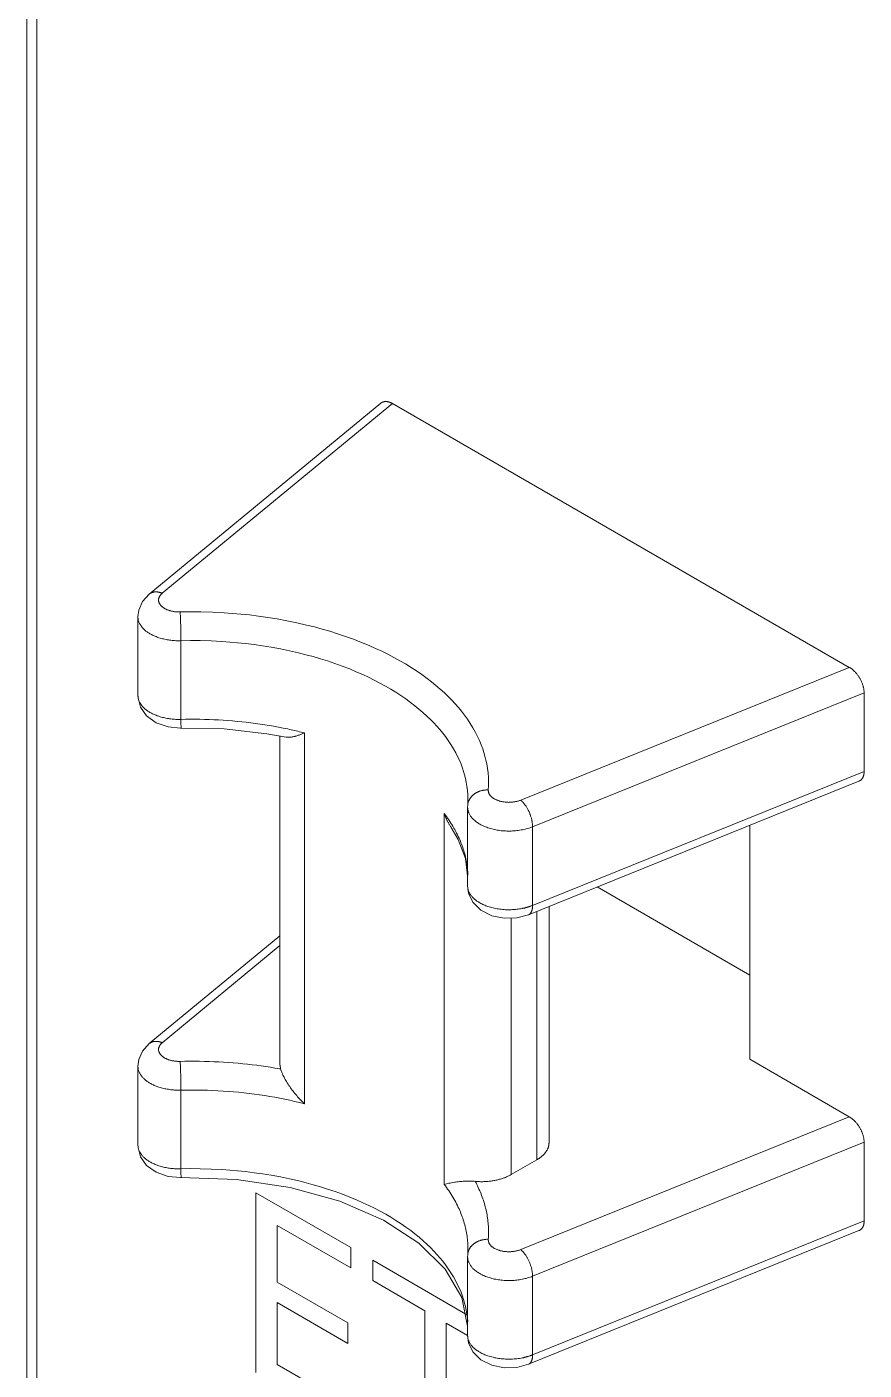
# Model space of a CAD drawing. Header units: inches. Extents: x 67578 to 72421, y -34894 to -31675.
# Drawn here: x 69137.01 to 69156.37, y -33300.11 to -33269.05 of the extents above; entities that cross this region are included whole.
import ezdxf

# ---------------------------------------------------------------- set-up
doc = ezdxf.new("R2010")
doc.units = ezdxf.units.IN
doc.header["$MEASUREMENT"] = 0

# ---------------------------------------------------------------- blocks, each defined once
blk = doc.blocks.new('ET200S')
at = {"lineweight": 0}
for p, q in [((-0.12, 0.188), (-0.12, 76.335)), ((0.026, -0.016), (0.026, 76.193)), ((5.024, 43.915), (1.657, 41.14)), ((5.191, 43.91), (1.848, 41.153)), ((5.191, 43.91), (11.832, 40.076)), ((1.561, 41.032), (1.507, 40.909)), ((1.657, 41.14), (1.561, 41.032)), ((1.507, 40.909), (1.494, 40.809)), ((1.494, 39.666), (1.494, 40.809)), ((2.119, 39.32), (2.119, 40.463)), ((7.057, 38.146), (11.832, 40.076)), ((1.494, 39.666), (1.495, 39.632)), ((1.495, 39.632), (1.531, 39.496)), ((7.229, 37.759), (12.047, 39.707)), ((12.047, 39.707), (12.047, 38.564)), ((1.531, 39.496), (1.619, 39.37)), ((1.619, 39.37), (1.759, 39.269)), ((1.759, 39.269), (1.933, 39.209)), ((2.118, 39.292), (2.117, 39.288)), ((2.119, 39.302), (2.118, 39.298)), ((2.118, 39.298), (2.118, 39.292)), ((1.933, 39.209), (2.114, 39.193)), ((2.114, 39.193), (2.747, 39.18)), ((2.747, 39.18), (3.369, 39.112)), ((3.369, 39.112), (3.647, 39.062)), ((3.558, 34.295), (3.558, 39.078)), ((3.915, 33.733), (3.915, 39.122)), ((7.229, 36.616), (12.047, 38.564)), ((7.169, 36.48), (11.972, 38.421)), ((6.286, 38.072), (6.285, 38.044)), ((6.288, 38.1), (6.286, 38.072)), ((6.289, 38.128), (6.288, 38.1)), ((6.289, 38.155), (6.289, 38.128)), ((5.944, 37.951), (5.944, 32.562)), ((6.285, 36.9), (6.285, 38.043)), ((6.045, 37.748), (6.147, 37.576)), ((10.385, 37.78), (10.385, 34.379)), ((6.147, 37.576), (6.252, 37.3)), ((6.252, 37.3), (6.285, 37.045)), ((6.285, 36.9), (6.299, 36.793)), ((6.299, 36.793), (6.362, 36.661)), ((8.169, 36.884), (10.385, 35.604)), ((6.362, 36.661), (6.478, 36.546)), ((6.478, 36.546), (6.639, 36.465)), ((7.292, 36.529), (7.292, 32.92)), ((7.468, 36.6), (7.468, 33.165)), ((6.639, 36.465), (6.818, 36.429)), ((6.818, 36.429), (6.998, 36.434)), ((6.916, 36.432), (6.916, 32.703)), ((6.998, 36.434), (7.169, 36.48)), ((1.657, 34.608), (3.558, 36.175)), ((1.848, 34.621), (3.558, 36.031)), ((1.657, 34.608), (1.561, 34.5)), ((1.507, 34.377), (1.494, 34.277)), ((1.561, 34.5), (1.507, 34.377)), ((10.385, 34.379), (11.832, 33.544)), ((1.494, 33.134), (1.494, 34.277)), ((3.566, 34.239), (3.551, 34.242)), ((3.566, 34.239), (3.559, 34.296)), ((2.119, 32.788), (2.119, 33.931)), ((11.832, 33.544), (7.057, 31.614)), ((1.494, 33.134), (1.495, 33.1)), ((1.495, 33.1), (1.531, 32.964)), ((12.047, 33.175), (7.229, 31.227)), ((12.047, 33.175), (12.047, 32.032)), ((1.531, 32.964), (1.619, 32.838)), ((1.619, 32.838), (1.759, 32.737)), ((6.916, 32.703), (7.292, 32.92)), ((1.759, 32.737), (1.933, 32.677)), ((1.933, 32.677), (2.114, 32.661)), ((2.114, 32.661), (2.924, 32.634)), ((2.117, 32.756), (2.118, 32.76)), ((2.118, 32.766), (2.119, 32.77)), ((2.118, 32.76), (2.118, 32.766)), ((2.924, 32.634), (3.708, 32.517)), ((3.208, 29.827), (3.208, 32.44)), ((3.208, 32.44), (4.587, 31.643)), ((3.708, 32.517), (4.43, 32.316)), ((4.43, 32.316), (5.061, 32.041)), ((5.061, 32.041), (5.577, 31.708)), ((12.047, 32.032), (7.229, 30.084)), ((3.518, 31.965), (3.518, 31.141)), ((4.587, 31.347), (3.518, 31.965)), ((11.972, 31.889), (7.169, 29.948)), ((4.587, 31.643), (4.587, 31.347)), ((5.577, 31.708), (5.96, 31.331)), ((4.906, 31.163), (4.906, 31.459)), ((4.906, 31.459), (6.285, 30.663)), ((6.286, 31.54), (6.285, 31.511)), ((6.285, 30.368), (6.285, 31.511)), ((6.288, 31.568), (6.286, 31.54)), ((6.289, 31.596), (6.288, 31.568)), ((6.289, 31.623), (6.289, 31.596)), ((5.96, 31.331), (6.203, 30.92)), ((3.518, 31.141), (4.546, 30.547)), ((5.665, 30.725), (4.906, 31.163)), ((6.203, 30.92), (6.285, 30.501)), ((3.518, 30.844), (3.518, 29.945)), ((4.546, 30.251), (3.518, 30.844)), ((5.665, 28.409), (5.665, 30.725)), ((4.546, 30.547), (4.546, 30.251)), ((5.974, 30.546), (5.974, 28.23)), ((6.285, 30.367), (5.974, 30.546)), ((6.285, 30.368), (6.299, 30.261)), ((6.299, 30.261), (6.362, 30.129)), ((6.362, 30.129), (6.478, 30.014)), ((3.518, 29.945), (4.616, 29.31)), ((6.478, 30.014), (6.639, 29.933)), ((6.639, 29.933), (6.818, 29.897)), ((6.818, 29.897), (6.998, 29.902)), ((6.998, 29.902), (7.169, 29.948))]:
    blk.add_line(p, q, dxfattribs=at)
for points in [[(5.024, 43.916), (5.026, 43.917), (5.029, 43.919), (5.031, 43.921), (5.033, 43.923), (5.036, 43.924), (5.038, 43.926), (5.041, 43.927), (5.043, 43.928), (5.046, 43.929), (5.048, 43.93), (5.051, 43.931), (5.053, 43.932), (5.056, 43.933), (5.059, 43.934), (5.061, 43.935), (5.064, 43.936), (5.067, 43.936), (5.069, 43.937), (5.072, 43.937), (5.075, 43.938), (5.078, 43.938), (5.08, 43.939), (5.083, 43.939), (5.086, 43.939), (5.089, 43.939), (5.092, 43.939), (5.094, 43.939), (5.097, 43.939), (5.1, 43.939), (5.103, 43.939), (5.106, 43.939), (5.108, 43.939), (5.112, 43.938), (5.116, 43.938), (5.12, 43.937), (5.124, 43.937), (5.127, 43.936), (5.131, 43.935), (5.135, 43.934), (5.139, 43.933), (5.142, 43.932), (5.146, 43.931), (5.15, 43.929), (5.153, 43.928), (5.157, 43.927), (5.16, 43.925), (5.164, 43.924), (5.167, 43.922), (5.171, 43.92), (5.174, 43.919), (5.178, 43.917), (5.181, 43.915), (5.185, 43.913), (5.188, 43.912), (5.191, 43.91)], [(1.848, 41.153), (1.844, 41.155), (1.84, 41.156), (1.836, 41.158), (1.832, 41.159), (1.827, 41.161), (1.823, 41.162), (1.819, 41.163), (1.815, 41.164), (1.811, 41.165), (1.806, 41.166), (1.802, 41.167), (1.798, 41.168), (1.793, 41.169), (1.789, 41.17), (1.785, 41.17), (1.78, 41.171), (1.776, 41.171), (1.772, 41.172), (1.767, 41.172), (1.763, 41.172), (1.758, 41.172), (1.754, 41.172), (1.751, 41.172), (1.747, 41.172), (1.744, 41.172), (1.74, 41.172), (1.737, 41.171), (1.733, 41.171), (1.73, 41.171), (1.726, 41.17), (1.723, 41.169), (1.719, 41.169), (1.716, 41.168), (1.713, 41.167), (1.709, 41.166), (1.706, 41.165), (1.703, 41.164), (1.699, 41.163), (1.696, 41.162), (1.693, 41.161), (1.69, 41.159), (1.686, 41.158), (1.683, 41.157), (1.68, 41.155), (1.677, 41.153), (1.674, 41.152), (1.671, 41.15), (1.668, 41.148), (1.666, 41.146), (1.663, 41.144), (1.66, 41.142), (1.657, 41.139)], [(1.848, 41.153), (1.844, 41.15), (1.84, 41.146), (1.836, 41.143), (1.833, 41.139), (1.829, 41.135), (1.826, 41.131), (1.822, 41.127), (1.819, 41.123), (1.816, 41.119), (1.813, 41.115), (1.81, 41.11), (1.808, 41.106), (1.806, 41.102), (1.804, 41.098), (1.802, 41.094), (1.8, 41.09), (1.799, 41.085), (1.798, 41.081), (1.796, 41.077), (1.795, 41.072), (1.795, 41.068), (1.794, 41.063), (1.794, 41.059), (1.794, 41.054), (1.794, 41.05), (1.794, 41.045), (1.795, 41.041), (1.795, 41.037), (1.796, 41.032), (1.797, 41.028), (1.798, 41.024), (1.8, 41.02), (1.801, 41.015), (1.803, 41.011), (1.805, 41.006), (1.807, 41.002), (1.81, 40.998), (1.812, 40.994), (1.815, 40.99), (1.818, 40.986), (1.821, 40.982), (1.824, 40.978), (1.827, 40.974), (1.831, 40.971), (1.835, 40.966), (1.84, 40.962), (1.844, 40.957), (1.849, 40.953), (1.854, 40.95), (1.859, 40.946), (1.864, 40.942), (1.87, 40.939), (1.875, 40.935), (1.88, 40.932), (1.887, 40.928), (1.894, 40.924), (1.902, 40.921), (1.909, 40.917), (1.916, 40.914), (1.924, 40.911), (1.931, 40.908), (1.939, 40.905), (1.946, 40.903), (1.955, 40.9), (1.963, 40.898), (1.972, 40.895), (1.98, 40.893), (1.989, 40.891), (1.998, 40.89), (2.006, 40.888), (2.015, 40.887), (2.024, 40.885), (2.033, 40.884), (2.042, 40.883), (2.051, 40.882), (2.061, 40.882), (2.07, 40.881), (2.079, 40.881), (2.088, 40.881), (2.097, 40.881)], [(1.494, 40.809), (1.494, 40.801), (1.495, 40.793), (1.495, 40.785), (1.496, 40.777), (1.498, 40.77), (1.499, 40.762), (1.501, 40.754), (1.504, 40.747), (1.506, 40.739), (1.509, 40.732), (1.512, 40.724), (1.516, 40.715), (1.52, 40.707), (1.524, 40.7), (1.529, 40.692), (1.534, 40.684), (1.539, 40.677), (1.544, 40.67), (1.55, 40.663), (1.556, 40.656), (1.562, 40.649), (1.568, 40.642), (1.576, 40.634), (1.584, 40.626), (1.592, 40.618), (1.601, 40.611), (1.61, 40.604), (1.619, 40.597), (1.628, 40.59), (1.638, 40.584), (1.647, 40.577), (1.657, 40.571), (1.667, 40.565), (1.68, 40.558), (1.692, 40.551), (1.705, 40.545), (1.718, 40.539), (1.731, 40.533), (1.745, 40.527), (1.758, 40.522), (1.772, 40.516), (1.785, 40.512), (1.799, 40.507), (1.816, 40.502), (1.833, 40.497), (1.85, 40.492), (1.867, 40.488), (1.884, 40.484), (1.902, 40.481), (1.919, 40.477), (1.936, 40.474), (1.954, 40.472), (1.972, 40.47), (1.99, 40.468), (2.009, 40.466), (2.027, 40.464), (2.046, 40.463), (2.064, 40.463), (2.082, 40.462), (2.101, 40.462)], [(2.097, 40.881), (2.258, 40.883), (2.409, 40.882), (2.577, 40.877), (2.745, 40.869), (2.868, 40.86), (2.991, 40.85), (3.114, 40.837), (3.248, 40.82), (3.382, 40.801), (3.516, 40.78), (3.659, 40.753), (3.802, 40.724), (3.945, 40.691), (4.058, 40.663), (4.171, 40.632), (4.284, 40.6), (4.395, 40.565), (4.512, 40.525), (4.628, 40.484), (4.742, 40.439), (4.856, 40.392), (4.947, 40.352), (5.037, 40.31), (5.126, 40.266), (5.214, 40.22), (5.302, 40.172), (5.383, 40.125), (5.463, 40.075), (5.541, 40.024), (5.619, 39.971), (5.695, 39.916), (5.76, 39.866), (5.824, 39.814), (5.887, 39.76), (5.948, 39.704), (6.008, 39.647), (6.057, 39.597), (6.104, 39.545), (6.151, 39.492), (6.195, 39.438), (6.238, 39.382), (6.282, 39.321), (6.324, 39.259), (6.363, 39.195), (6.4, 39.129), (6.429, 39.071), (6.456, 39.012), (6.481, 38.952), (6.504, 38.892), (6.522, 38.838), (6.537, 38.783), (6.551, 38.728), (6.563, 38.673), (6.574, 38.607), (6.582, 38.541), (6.587, 38.474), (6.589, 38.414), (6.588, 38.355), (6.585, 38.295)], [(2.107, 40.881), (2.108, 40.852), (2.11, 40.824), (2.111, 40.796), (2.113, 40.759), (2.114, 40.723), (2.116, 40.687), (2.117, 40.648), (2.118, 40.609), (2.118, 40.57), (2.119, 40.534), (2.119, 40.498), (2.119, 40.463)], [(2.101, 40.462), (2.26, 40.465), (2.4, 40.464), (2.557, 40.46), (2.713, 40.452), (2.828, 40.444), (2.942, 40.434), (3.056, 40.422), (3.181, 40.407), (3.306, 40.389), (3.43, 40.369), (3.564, 40.344), (3.697, 40.317), (3.829, 40.287), (3.935, 40.26), (4.04, 40.232), (4.145, 40.201), (4.248, 40.169), (4.357, 40.132), (4.464, 40.093), (4.571, 40.052), (4.677, 40.008), (4.761, 39.971), (4.845, 39.932), (4.928, 39.891), (5.01, 39.848), (5.091, 39.803), (5.167, 39.759), (5.241, 39.714), (5.315, 39.666), (5.386, 39.617), (5.457, 39.565), (5.518, 39.518), (5.578, 39.47), (5.636, 39.42), (5.693, 39.368), (5.748, 39.315), (5.794, 39.268), (5.838, 39.22), (5.881, 39.171), (5.923, 39.121), (5.963, 39.069), (6.004, 39.012), (6.042, 38.954), (6.079, 38.894), (6.113, 38.833), (6.14, 38.779), (6.166, 38.725), (6.189, 38.669), (6.21, 38.612), (6.226, 38.562), (6.241, 38.512), (6.254, 38.461), (6.265, 38.409), (6.275, 38.348), (6.283, 38.286), (6.287, 38.224), (6.289, 38.155)], [(11.832, 40.076), (11.839, 40.072), (11.846, 40.067), (11.852, 40.063), (11.859, 40.058), (11.866, 40.053), (11.872, 40.048), (11.879, 40.043), (11.885, 40.038), (11.891, 40.032), (11.897, 40.027), (11.903, 40.021), (11.909, 40.015), (11.915, 40.009), (11.921, 40.002), (11.928, 39.995), (11.934, 39.987), (11.94, 39.98), (11.946, 39.972), (11.952, 39.964), (11.958, 39.956), (11.964, 39.948), (11.969, 39.94), (11.974, 39.932), (11.98, 39.924), (11.985, 39.915), (11.989, 39.907), (11.994, 39.898), (11.998, 39.89), (12.003, 39.881), (12.007, 39.872), (12.011, 39.864), (12.015, 39.855), (12.018, 39.846), (12.022, 39.837), (12.025, 39.828), (12.028, 39.818), (12.031, 39.809), (12.033, 39.801), (12.035, 39.794), (12.037, 39.786), (12.039, 39.778), (12.041, 39.77), (12.042, 39.762), (12.043, 39.754), (12.044, 39.747), (12.045, 39.739), (12.046, 39.731), (12.047, 39.723), (12.047, 39.715), (12.047, 39.707)], [(1.494, 39.666), (1.494, 39.658), (1.495, 39.65), (1.495, 39.642), (1.496, 39.634), (1.498, 39.627), (1.499, 39.619), (1.501, 39.611), (1.504, 39.604), (1.506, 39.596), (1.509, 39.589), (1.512, 39.581), (1.516, 39.572), (1.52, 39.564), (1.524, 39.557), (1.529, 39.549), (1.534, 39.541), (1.539, 39.534), (1.544, 39.527), (1.55, 39.52), (1.556, 39.513), (1.561, 39.506), (1.568, 39.499), (1.576, 39.491), (1.584, 39.483), (1.592, 39.475), (1.601, 39.468), (1.61, 39.461), (1.619, 39.454), (1.628, 39.447), (1.638, 39.441), (1.647, 39.434), (1.657, 39.428), (1.667, 39.422), (1.679, 39.415), (1.692, 39.408), (1.705, 39.402), (1.718, 39.396), (1.731, 39.39), (1.745, 39.384), (1.758, 39.379), (1.772, 39.373), (1.785, 39.369), (1.799, 39.364), (1.816, 39.359), (1.833, 39.354), (1.85, 39.349), (1.867, 39.345), (1.884, 39.341), (1.901, 39.338), (1.919, 39.334), (1.936, 39.331), (1.954, 39.329), (1.972, 39.326), (1.99, 39.324), (2.009, 39.323), (2.027, 39.321), (2.045, 39.32), (2.064, 39.32), (2.082, 39.319), (2.101, 39.319), (2.119, 39.32)], [(2.117, 39.288), (2.117, 39.286), (2.117, 39.284), (2.117, 39.282), (2.117, 39.281), (2.117, 39.279), (2.117, 39.277), (2.117, 39.275), (2.116, 39.274), (2.116, 39.272), (2.116, 39.27), (2.116, 39.268), (2.116, 39.266), (2.116, 39.264), (2.116, 39.262), (2.117, 39.26), (2.117, 39.258), (2.117, 39.256), (2.117, 39.254), (2.117, 39.251), (2.117, 39.249), (2.117, 39.247), (2.118, 39.244), (2.118, 39.242), (2.118, 39.239), (2.119, 39.237), (2.119, 39.234)], [(2.119, 39.32), (2.187, 39.321), (2.256, 39.322), (2.324, 39.322), (2.392, 39.321), (2.46, 39.32), (2.528, 39.318), (2.597, 39.315), (2.665, 39.311), (2.733, 39.307), (2.8, 39.303), (2.867, 39.297), (2.935, 39.291), (3.002, 39.285), (3.069, 39.277), (3.136, 39.269), (3.203, 39.261), (3.269, 39.251), (3.336, 39.241), (3.403, 39.23), (3.47, 39.219), (3.537, 39.206), (3.604, 39.193), (3.671, 39.18)], [(2.119, 39.32), (2.119, 39.317), (2.119, 39.315), (2.119, 39.313), (2.119, 39.311), (2.119, 39.308), (2.119, 39.306), (2.119, 39.304), (2.119, 39.302)], [(2.119, 39.234), (2.12, 39.225), (2.12, 39.223), (2.121, 39.22), (2.121, 39.218), (2.121, 39.217), (2.121, 39.215), (2.121, 39.214), (2.122, 39.212), (2.122, 39.211), (2.122, 39.209), (2.122, 39.208), (2.122, 39.207), (2.122, 39.205), (2.122, 39.204), (2.122, 39.203), (2.122, 39.202), (2.122, 39.201), (2.121, 39.201), (2.121, 39.2), (2.121, 39.199), (2.121, 39.199), (2.121, 39.199), (2.121, 39.198), (2.12, 39.198), (2.12, 39.197), (2.12, 39.197), (2.12, 39.197), (2.119, 39.197), (2.119, 39.197), (2.119, 39.196), (2.118, 39.196), (2.118, 39.196), (2.117, 39.196), (2.117, 39.197), (2.116, 39.197), (2.116, 39.197)], [(3.647, 39.062), (3.651, 39.061), (3.656, 39.06), (3.661, 39.06), (3.666, 39.059), (3.671, 39.059), (3.676, 39.059), (3.681, 39.059), (3.686, 39.059), (3.691, 39.059), (3.696, 39.059), (3.701, 39.06), (3.706, 39.06), (3.711, 39.061), (3.719, 39.062), (3.727, 39.063), (3.734, 39.064), (3.742, 39.065), (3.749, 39.067), (3.757, 39.069), (3.764, 39.07), (3.772, 39.072), (3.779, 39.074), (3.787, 39.076), (3.794, 39.078), (3.801, 39.08), (3.813, 39.084), (3.824, 39.088), (3.836, 39.092), (3.847, 39.096), (3.858, 39.1), (3.87, 39.104), (3.881, 39.109), (3.892, 39.113), (3.903, 39.118), (3.915, 39.122)], [(3.671, 39.18), (3.695, 39.174), (3.72, 39.169), (3.744, 39.163), (3.769, 39.158), (3.793, 39.152), (3.817, 39.146), (3.842, 39.141), (3.866, 39.135), (3.89, 39.129), (3.915, 39.122)], [(12.047, 38.564), (12.047, 38.56), (12.047, 38.557), (12.047, 38.553), (12.047, 38.549), (12.046, 38.546), (12.046, 38.542), (12.046, 38.539), (12.046, 38.535), (12.045, 38.532), (12.045, 38.528), (12.044, 38.524), (12.044, 38.521), (12.043, 38.517), (12.042, 38.514), (12.041, 38.51), (12.041, 38.507), (12.04, 38.503), (12.039, 38.5), (12.038, 38.497), (12.036, 38.493), (12.035, 38.49), (12.034, 38.487), (12.032, 38.483), (12.031, 38.48), (12.03, 38.477), (12.028, 38.475), (12.027, 38.473), (12.026, 38.47), (12.024, 38.468), (12.023, 38.465), (12.022, 38.463), (12.02, 38.461), (12.018, 38.459), (12.017, 38.456), (12.015, 38.454), (12.013, 38.452), (12.012, 38.45), (12.01, 38.448), (12.008, 38.446), (12.006, 38.444), (12.004, 38.442), (12.002, 38.44), (12, 38.438), (11.998, 38.436), (11.996, 38.435), (11.994, 38.433), (11.991, 38.432), (11.989, 38.43), (11.987, 38.429), (11.985, 38.427), (11.982, 38.426), (11.98, 38.425), (11.977, 38.424), (11.975, 38.422), (11.973, 38.421)], [(6.585, 38.295), (6.578, 38.295), (6.571, 38.295), (6.563, 38.295), (6.556, 38.295), (6.549, 38.294), (6.542, 38.293), (6.534, 38.293), (6.527, 38.292), (6.52, 38.291), (6.513, 38.29), (6.506, 38.288), (6.499, 38.287), (6.491, 38.285), (6.484, 38.283), (6.477, 38.281), (6.47, 38.279), (6.464, 38.277), (6.457, 38.275), (6.451, 38.272), (6.444, 38.27), (6.438, 38.267), (6.432, 38.264), (6.426, 38.261), (6.419, 38.258), (6.413, 38.255), (6.407, 38.252), (6.401, 38.248), (6.396, 38.244), (6.39, 38.241), (6.384, 38.237), (6.379, 38.233), (6.373, 38.228), (6.368, 38.225), (6.364, 38.221), (6.359, 38.217), (6.355, 38.213), (6.351, 38.209), (6.347, 38.204), (6.342, 38.2), (6.338, 38.195), (6.335, 38.191), (6.331, 38.186), (6.327, 38.181), (6.324, 38.176), (6.32, 38.171), (6.317, 38.166), (6.314, 38.161), (6.311, 38.156), (6.308, 38.151), (6.306, 38.145), (6.303, 38.14), (6.301, 38.135), (6.299, 38.129), (6.297, 38.124), (6.295, 38.118), (6.293, 38.112), (6.292, 38.107), (6.29, 38.101), (6.289, 38.095), (6.288, 38.089), (6.287, 38.084), (6.286, 38.078), (6.286, 38.072)], [(6.585, 38.295), (6.585, 38.29), (6.585, 38.285), (6.585, 38.28), (6.586, 38.276), (6.586, 38.271), (6.587, 38.266), (6.588, 38.261), (6.59, 38.256), (6.591, 38.252), (6.593, 38.247), (6.595, 38.242), (6.598, 38.237), (6.6, 38.233), (6.603, 38.228), (6.606, 38.223), (6.609, 38.219), (6.613, 38.215), (6.616, 38.211), (6.62, 38.206), (6.624, 38.203), (6.629, 38.198), (6.634, 38.193), (6.639, 38.188), (6.645, 38.184), (6.65, 38.18), (6.656, 38.176), (6.662, 38.172), (6.668, 38.168), (6.674, 38.164), (6.682, 38.16), (6.69, 38.156), (6.698, 38.152), (6.707, 38.148), (6.715, 38.145), (6.723, 38.142), (6.732, 38.139), (6.741, 38.136), (6.75, 38.133), (6.76, 38.13), (6.769, 38.128), (6.779, 38.126), (6.789, 38.124), (6.799, 38.122), (6.808, 38.12), (6.818, 38.119), (6.829, 38.118), (6.839, 38.117), (6.849, 38.116), (6.86, 38.115), (6.87, 38.115), (6.88, 38.114), (6.891, 38.115), (6.901, 38.115), (6.911, 38.115), (6.922, 38.116), (6.932, 38.117), (6.942, 38.118), (6.952, 38.119), (6.963, 38.12), (6.973, 38.122), (6.983, 38.124), (6.992, 38.126), (7.002, 38.128), (7.011, 38.131), (7.02, 38.133), (7.03, 38.136), (7.039, 38.139), (7.048, 38.142), (7.057, 38.146)], [(7.057, 38.146), (7.063, 38.141), (7.069, 38.135), (7.075, 38.129), (7.081, 38.124), (7.087, 38.118), (7.092, 38.112), (7.098, 38.105), (7.103, 38.099), (7.108, 38.093), (7.113, 38.086), (7.118, 38.08), (7.123, 38.073), (7.129, 38.064), (7.134, 38.056), (7.14, 38.047), (7.145, 38.038), (7.151, 38.029), (7.156, 38.02), (7.161, 38.011), (7.165, 38.002), (7.17, 37.993), (7.174, 37.983), (7.179, 37.974), (7.183, 37.964), (7.187, 37.954), (7.191, 37.944), (7.194, 37.935), (7.198, 37.925), (7.201, 37.915), (7.205, 37.904), (7.208, 37.894), (7.211, 37.884), (7.213, 37.874), (7.216, 37.864), (7.218, 37.855), (7.22, 37.846), (7.221, 37.838), (7.223, 37.829), (7.224, 37.82), (7.225, 37.812), (7.226, 37.803), (7.227, 37.794), (7.228, 37.785), (7.229, 37.777), (7.229, 37.768), (7.229, 37.759)], [(5.944, 37.951), (5.961, 37.929), (5.977, 37.906), (5.994, 37.883), (6.01, 37.86), (6.025, 37.837), (6.041, 37.813), (6.056, 37.79), (6.07, 37.766), (6.084, 37.741), (6.098, 37.717), (6.112, 37.692), (6.125, 37.667), (6.137, 37.642), (6.149, 37.617), (6.16, 37.595), (6.17, 37.572), (6.179, 37.55), (6.188, 37.527), (6.197, 37.504), (6.206, 37.481), (6.214, 37.458), (6.221, 37.435), (6.229, 37.411), (6.236, 37.388), (6.242, 37.364), (6.248, 37.34), (6.254, 37.317), (6.259, 37.293), (6.264, 37.269), (6.269, 37.245), (6.272, 37.222), (6.276, 37.198), (6.279, 37.174), (6.282, 37.151), (6.284, 37.127), (6.286, 37.103), (6.287, 37.079), (6.288, 37.055)], [(5.944, 37.951), (5.947, 37.942), (5.95, 37.933), (5.954, 37.924), (5.957, 37.916), (5.961, 37.907), (5.964, 37.898), (5.968, 37.89), (5.972, 37.881), (5.976, 37.872), (5.98, 37.864), (5.984, 37.855), (5.988, 37.847), (5.992, 37.839), (5.996, 37.83), (6.001, 37.822), (6.005, 37.814), (6.01, 37.805), (6.015, 37.797), (6.019, 37.789), (6.024, 37.781), (6.03, 37.772), (6.035, 37.764), (6.04, 37.756), (6.045, 37.748)], [(6.285, 38.043), (6.285, 38.04), (6.285, 38.037), (6.285, 38.035), (6.285, 38.032), (6.285, 38.029), (6.286, 38.027), (6.286, 38.024), (6.286, 38.021), (6.286, 38.019), (6.287, 38.016), (6.287, 38.013), (6.288, 38.011), (6.288, 38.008), (6.288, 38.005), (6.289, 38.003), (6.29, 38), (6.29, 37.998), (6.291, 37.995), (6.291, 37.992), (6.292, 37.99), (6.293, 37.987), (6.293, 37.985), (6.294, 37.982), (6.295, 37.979), (6.296, 37.977), (6.297, 37.974), (6.298, 37.972), (6.299, 37.969), (6.299, 37.967), (6.3, 37.964), (6.301, 37.962)], [(6.301, 37.962), (6.306, 37.952), (6.311, 37.942), (6.316, 37.933), (6.322, 37.923), (6.328, 37.914), (6.334, 37.905), (6.341, 37.897), (6.348, 37.888), (6.355, 37.88), (6.362, 37.872), (6.372, 37.863), (6.383, 37.853), (6.394, 37.844), (6.405, 37.835), (6.416, 37.827), (6.427, 37.819), (6.439, 37.811), (6.451, 37.803), (6.463, 37.796), (6.479, 37.787), (6.495, 37.779), (6.512, 37.771), (6.528, 37.764), (6.545, 37.757), (6.562, 37.751), (6.579, 37.745), (6.597, 37.739), (6.616, 37.733), (6.635, 37.728), (6.654, 37.723), (6.674, 37.718), (6.693, 37.714), (6.713, 37.711), (6.732, 37.708), (6.752, 37.705), (6.773, 37.702), (6.793, 37.7), (6.814, 37.699), (6.835, 37.698), (6.856, 37.697), (6.876, 37.696), (6.897, 37.696), (6.918, 37.697), (6.938, 37.698), (6.959, 37.699), (6.979, 37.701), (7, 37.703), (7.02, 37.705), (7.04, 37.708), (7.061, 37.712), (7.081, 37.715), (7.1, 37.719), (7.119, 37.724), (7.137, 37.729), (7.156, 37.734), (7.174, 37.739), (7.193, 37.745), (7.211, 37.752), (7.229, 37.759)], [(7.229, 37.759), (7.229, 36.612), (7.229, 36.609), (7.229, 36.605), (7.229, 36.601), (7.229, 36.598), (7.228, 36.594), (7.228, 36.59), (7.228, 36.587), (7.227, 36.583), (7.227, 36.579), (7.227, 36.576), (7.226, 36.572), (7.226, 36.569), (7.225, 36.565), (7.224, 36.561), (7.223, 36.558), (7.223, 36.554), (7.222, 36.551), (7.221, 36.547), (7.22, 36.544), (7.218, 36.54), (7.217, 36.536), (7.216, 36.533), (7.215, 36.531), (7.214, 36.529), (7.213, 36.526), (7.212, 36.524), (7.211, 36.522), (7.21, 36.52), (7.209, 36.518), (7.208, 36.516), (7.207, 36.514), (7.205, 36.512), (7.204, 36.51), (7.203, 36.508), (7.202, 36.506), (7.2, 36.504), (7.199, 36.502), (7.197, 36.5), (7.196, 36.499), (7.194, 36.497), (7.193, 36.495), (7.191, 36.494), (7.189, 36.492), (7.188, 36.491), (7.186, 36.489), (7.184, 36.488), (7.182, 36.487), (7.18, 36.485), (7.179, 36.484), (7.177, 36.483), (7.175, 36.482), (7.173, 36.481), (7.171, 36.481), (7.169, 36.48)], [(6.285, 36.9), (6.285, 36.89), (6.286, 36.881), (6.287, 36.872), (6.288, 36.863), (6.29, 36.854), (6.292, 36.845), (6.295, 36.836), (6.298, 36.827), (6.301, 36.819), (6.305, 36.81), (6.31, 36.801), (6.314, 36.792), (6.319, 36.784), (6.325, 36.775), (6.33, 36.767), (6.336, 36.759), (6.342, 36.751), (6.349, 36.744), (6.355, 36.737), (6.362, 36.729), (6.371, 36.72), (6.381, 36.712), (6.39, 36.704), (6.4, 36.695), (6.41, 36.688), (6.42, 36.68), (6.431, 36.673), (6.441, 36.666), (6.452, 36.66), (6.463, 36.653), (6.477, 36.645), (6.492, 36.638), (6.506, 36.631), (6.521, 36.624), (6.536, 36.618), (6.551, 36.612), (6.566, 36.606), (6.581, 36.601), (6.597, 36.596), (6.616, 36.59), (6.635, 36.585), (6.654, 36.58), (6.673, 36.575), (6.693, 36.571), (6.713, 36.568), (6.732, 36.565), (6.752, 36.562), (6.773, 36.559), (6.793, 36.557), (6.814, 36.556), (6.835, 36.554), (6.855, 36.554), (6.876, 36.553), (6.897, 36.553), (6.918, 36.554), (6.938, 36.555), (6.959, 36.556), (6.979, 36.558), (6.999, 36.56), (7.02, 36.562), (7.04, 36.565), (7.06, 36.568), (7.081, 36.572)], [(7.081, 36.572), (7.088, 36.574), (7.095, 36.575), (7.102, 36.577), (7.11, 36.578), (7.117, 36.58), (7.124, 36.582), (7.131, 36.584), (7.138, 36.586), (7.145, 36.588), (7.152, 36.59), (7.159, 36.592), (7.166, 36.594), (7.174, 36.596), (7.181, 36.598), (7.188, 36.601), (7.194, 36.603), (7.201, 36.605), (7.208, 36.608), (7.215, 36.61), (7.222, 36.613), (7.229, 36.616)], [(1.657, 34.607), (1.66, 34.61), (1.663, 34.612), (1.666, 34.614), (1.668, 34.616), (1.671, 34.618), (1.674, 34.62), (1.677, 34.621), (1.68, 34.623), (1.683, 34.625), (1.686, 34.626), (1.69, 34.627), (1.693, 34.629), (1.696, 34.63), (1.699, 34.631), (1.703, 34.632), (1.706, 34.633), (1.709, 34.634), (1.713, 34.635), (1.716, 34.636), (1.719, 34.637), (1.723, 34.637), (1.726, 34.638), (1.73, 34.639), (1.733, 34.639), (1.737, 34.639), (1.74, 34.64), (1.744, 34.64), (1.747, 34.64), (1.751, 34.64), (1.754, 34.64), (1.758, 34.64), (1.763, 34.64), (1.767, 34.64), (1.772, 34.64), (1.776, 34.639), (1.78, 34.639), (1.785, 34.638), (1.789, 34.638), (1.793, 34.637), (1.798, 34.636), (1.802, 34.635), (1.806, 34.634), (1.811, 34.633), (1.815, 34.632), (1.819, 34.631), (1.823, 34.63), (1.827, 34.629), (1.832, 34.627), (1.836, 34.626), (1.84, 34.624), (1.844, 34.623), (1.848, 34.621)], [(2.177, 34.35), (2.097, 34.349), (2.088, 34.349), (2.079, 34.349), (2.07, 34.349), (2.06, 34.35), (2.051, 34.35), (2.042, 34.351), (2.033, 34.352), (2.024, 34.353), (2.015, 34.355), (2.006, 34.356), (1.997, 34.358), (1.989, 34.359), (1.98, 34.361), (1.972, 34.363), (1.963, 34.366), (1.955, 34.368), (1.946, 34.371), (1.939, 34.373), (1.931, 34.376), (1.924, 34.379), (1.916, 34.382), (1.909, 34.385), (1.902, 34.389), (1.894, 34.392), (1.887, 34.396), (1.88, 34.4), (1.875, 34.403), (1.87, 34.407), (1.864, 34.41), (1.859, 34.414), (1.854, 34.417), (1.849, 34.421), (1.844, 34.425), (1.84, 34.43), (1.835, 34.434), (1.831, 34.438), (1.827, 34.442), (1.824, 34.446), (1.821, 34.45), (1.818, 34.453), (1.815, 34.457), (1.812, 34.462), (1.81, 34.466), (1.807, 34.47), (1.805, 34.474), (1.803, 34.479), (1.801, 34.483), (1.8, 34.487), (1.798, 34.492), (1.797, 34.496), (1.796, 34.5), (1.795, 34.505), (1.795, 34.509), (1.794, 34.513), (1.794, 34.518), (1.794, 34.522), (1.794, 34.527), (1.794, 34.531), (1.795, 34.536), (1.795, 34.54), (1.796, 34.545), (1.798, 34.549), (1.799, 34.553), (1.8, 34.558), (1.802, 34.562), (1.804, 34.566), (1.806, 34.57), (1.808, 34.574), (1.81, 34.578), (1.813, 34.583), (1.816, 34.587), (1.819, 34.591), (1.822, 34.595), (1.826, 34.599), (1.829, 34.603), (1.833, 34.607), (1.836, 34.611), (1.84, 34.614), (1.844, 34.618), (1.848, 34.621)], [(2.119, 33.931), (2.101, 33.93), (2.082, 33.93), (2.064, 33.931), (2.045, 33.931), (2.027, 33.932), (2.009, 33.934), (1.99, 33.936), (1.972, 33.938), (1.954, 33.94), (1.936, 33.943), (1.919, 33.945), (1.901, 33.949), (1.884, 33.952), (1.867, 33.956), (1.85, 33.96), (1.833, 33.965), (1.816, 33.97), (1.799, 33.975), (1.785, 33.98), (1.772, 33.985), (1.758, 33.99), (1.745, 33.995), (1.731, 34.001), (1.718, 34.007), (1.705, 34.013), (1.692, 34.019), (1.679, 34.026), (1.667, 34.033), (1.657, 34.039), (1.647, 34.045), (1.638, 34.052), (1.628, 34.058), (1.619, 34.065), (1.61, 34.072), (1.601, 34.079), (1.592, 34.086), (1.584, 34.094), (1.576, 34.102), (1.568, 34.11), (1.561, 34.117), (1.556, 34.124), (1.55, 34.131), (1.544, 34.138), (1.539, 34.145), (1.534, 34.152), (1.529, 34.16), (1.524, 34.168), (1.52, 34.176), (1.516, 34.184), (1.512, 34.192), (1.509, 34.2), (1.506, 34.207), (1.504, 34.215), (1.501, 34.222), (1.499, 34.23), (1.498, 34.238), (1.496, 34.245), (1.495, 34.253), (1.495, 34.261), (1.494, 34.269), (1.494, 34.277)], [(2.119, 33.931), (2.119, 33.966), (2.119, 34.002), (2.118, 34.038), (2.118, 34.077), (2.117, 34.116), (2.116, 34.155), (2.114, 34.191), (2.113, 34.227), (2.111, 34.264), (2.11, 34.292), (2.108, 34.32), (2.107, 34.349)], [(3.551, 34.242), (3.485, 34.253), (3.419, 34.264), (3.353, 34.274), (3.287, 34.283), (3.221, 34.292), (3.154, 34.3), (3.088, 34.308), (3.018, 34.315), (2.949, 34.322), (2.879, 34.327), (2.809, 34.333), (2.739, 34.337), (2.669, 34.341), (2.599, 34.344), (2.529, 34.347), (2.459, 34.349), (2.388, 34.35), (2.318, 34.351), (2.247, 34.351), (2.177, 34.35)], [(3.915, 33.733), (3.9, 33.747), (3.885, 33.762), (3.871, 33.776), (3.856, 33.791), (3.842, 33.806), (3.828, 33.821), (3.815, 33.836), (3.801, 33.852), (3.788, 33.867), (3.774, 33.883), (3.761, 33.9), (3.749, 33.916), (3.736, 33.933), (3.723, 33.949), (3.711, 33.966), (3.699, 33.984), (3.687, 34.001), (3.675, 34.019), (3.664, 34.037), (3.653, 34.055), (3.642, 34.073), (3.633, 34.088), (3.625, 34.103), (3.617, 34.119), (3.609, 34.135), (3.601, 34.15), (3.594, 34.166), (3.588, 34.178), (3.583, 34.19), (3.579, 34.202), (3.574, 34.214), (3.57, 34.226), (3.566, 34.239)], [(3.915, 33.733), (3.843, 33.751), (3.771, 33.768), (3.699, 33.784), (3.627, 33.8), (3.554, 33.814), (3.482, 33.828), (3.409, 33.84), (3.336, 33.852), (3.261, 33.864), (3.186, 33.874), (3.111, 33.883), (3.035, 33.892), (2.96, 33.9), (2.884, 33.907), (2.809, 33.913), (2.733, 33.918), (2.656, 33.923), (2.58, 33.927), (2.503, 33.929), (2.426, 33.931), (2.349, 33.932), (2.273, 33.933), (2.196, 33.932), (2.119, 33.931)], [(11.832, 33.544), (11.839, 33.54), (11.846, 33.535), (11.852, 33.531), (11.859, 33.526), (11.866, 33.521), (11.872, 33.516), (11.879, 33.511), (11.885, 33.506), (11.891, 33.5), (11.897, 33.495), (11.903, 33.489), (11.909, 33.483), (11.915, 33.477), (11.921, 33.47), (11.928, 33.463), (11.934, 33.455), (11.94, 33.448), (11.947, 33.44), (11.952, 33.432), (11.958, 33.424), (11.964, 33.416), (11.969, 33.408), (11.974, 33.4), (11.98, 33.392), (11.985, 33.383), (11.989, 33.375), (11.994, 33.366), (11.998, 33.358), (12.003, 33.349), (12.007, 33.34), (12.011, 33.331), (12.015, 33.323), (12.018, 33.314), (12.022, 33.305), (12.025, 33.295), (12.028, 33.286), (12.031, 33.277), (12.033, 33.269), (12.035, 33.262), (12.037, 33.254), (12.039, 33.246), (12.041, 33.238), (12.042, 33.23), (12.043, 33.222), (12.044, 33.214), (12.045, 33.207), (12.046, 33.199), (12.047, 33.191), (12.047, 33.183), (12.047, 33.175)], [(2.101, 32.787), (2.082, 32.787), (2.064, 32.788), (2.046, 32.788), (2.027, 32.789), (2.009, 32.791), (1.99, 32.792), (1.972, 32.794), (1.954, 32.797), (1.936, 32.799), (1.919, 32.802), (1.902, 32.805), (1.884, 32.809), (1.867, 32.813), (1.85, 32.817), (1.833, 32.822), (1.816, 32.827), (1.799, 32.832), (1.785, 32.837), (1.772, 32.841), (1.758, 32.846), (1.745, 32.852), (1.731, 32.858), (1.718, 32.863), (1.705, 32.87), (1.692, 32.876), (1.68, 32.883), (1.667, 32.89), (1.657, 32.896), (1.647, 32.902), (1.638, 32.908), (1.628, 32.915), (1.619, 32.922), (1.61, 32.929), (1.601, 32.936), (1.592, 32.943), (1.584, 32.951), (1.576, 32.959), (1.568, 32.967), (1.562, 32.974), (1.556, 32.981), (1.55, 32.987), (1.544, 32.995), (1.539, 33.002), (1.534, 33.009), (1.529, 33.017), (1.524, 33.024), (1.52, 33.032), (1.516, 33.04), (1.512, 33.049), (1.509, 33.057), (1.506, 33.064), (1.504, 33.072), (1.501, 33.079), (1.499, 33.087), (1.498, 33.095), (1.496, 33.102), (1.495, 33.11), (1.495, 33.118), (1.494, 33.126), (1.494, 33.134)], [(7.468, 33.165), (7.468, 33.16), (7.467, 33.154), (7.467, 33.149), (7.467, 33.144), (7.466, 33.139), (7.465, 33.133), (7.464, 33.128), (7.464, 33.123), (7.462, 33.118), (7.461, 33.113), (7.46, 33.108), (7.458, 33.103), (7.457, 33.097), (7.455, 33.092), (7.453, 33.087), (7.45, 33.082), (7.448, 33.076), (7.446, 33.071), (7.443, 33.066), (7.441, 33.061), (7.438, 33.056), (7.435, 33.052), (7.432, 33.047), (7.429, 33.042), (7.426, 33.037), (7.423, 33.033), (7.419, 33.028), (7.416, 33.024), (7.412, 33.019), (7.409, 33.015), (7.405, 33.011), (7.402, 33.006), (7.397, 33.001), (7.391, 32.995), (7.386, 32.99), (7.381, 32.985), (7.376, 32.98), (7.37, 32.975), (7.365, 32.97), (7.359, 32.966), (7.353, 32.961), (7.347, 32.956), (7.341, 32.952), (7.336, 32.948), (7.33, 32.943), (7.323, 32.939), (7.317, 32.935), (7.311, 32.931), (7.305, 32.927), (7.299, 32.924), (7.292, 32.92)], [(6.286, 30.569), (6.281, 30.624), (6.274, 30.679), (6.265, 30.734), (6.254, 30.785), (6.241, 30.836), (6.226, 30.887), (6.21, 30.937), (6.189, 30.993), (6.166, 31.049), (6.14, 31.104), (6.113, 31.157), (6.079, 31.218), (6.043, 31.278), (6.004, 31.336), (5.964, 31.393), (5.924, 31.444), (5.882, 31.495), (5.839, 31.544), (5.795, 31.592), (5.75, 31.638), (5.694, 31.692), (5.638, 31.743), (5.579, 31.793), (5.52, 31.842), (5.459, 31.889), (5.389, 31.94), (5.317, 31.989), (5.244, 32.037), (5.169, 32.083), (5.094, 32.127), (5.013, 32.171), (4.931, 32.214), (4.848, 32.255), (4.764, 32.294), (4.679, 32.332), (4.574, 32.376), (4.467, 32.417), (4.359, 32.456), (4.251, 32.493), (4.147, 32.525), (4.042, 32.556), (3.937, 32.585), (3.831, 32.611), (3.698, 32.642), (3.565, 32.669), (3.431, 32.694), (3.306, 32.714), (3.182, 32.731), (3.057, 32.747), (2.942, 32.759), (2.827, 32.769), (2.713, 32.777), (2.556, 32.784), (2.4, 32.789), (2.26, 32.79), (2.101, 32.787)], [(2.119, 32.702), (2.119, 32.705), (2.118, 32.707), (2.118, 32.71), (2.118, 32.712), (2.117, 32.715), (2.117, 32.717), (2.117, 32.719), (2.117, 32.722), (2.117, 32.724), (2.117, 32.726), (2.117, 32.728), (2.116, 32.73), (2.116, 32.732), (2.116, 32.734), (2.116, 32.736), (2.116, 32.738), (2.116, 32.74), (2.116, 32.742), (2.117, 32.743), (2.117, 32.745), (2.117, 32.747), (2.117, 32.749), (2.117, 32.75), (2.117, 32.752), (2.117, 32.754), (2.117, 32.756)], [(2.116, 32.665), (2.116, 32.665), (2.117, 32.664), (2.117, 32.664), (2.118, 32.664), (2.118, 32.664), (2.119, 32.664), (2.119, 32.664), (2.119, 32.665), (2.12, 32.665), (2.12, 32.665), (2.12, 32.665), (2.12, 32.666), (2.121, 32.666), (2.121, 32.667), (2.121, 32.667), (2.121, 32.667), (2.121, 32.668), (2.121, 32.669), (2.122, 32.669), (2.122, 32.67), (2.122, 32.671), (2.122, 32.672), (2.122, 32.673), (2.122, 32.675), (2.122, 32.676), (2.122, 32.677), (2.122, 32.679), (2.122, 32.68), (2.121, 32.681), (2.121, 32.683), (2.121, 32.685), (2.121, 32.686), (2.121, 32.688), (2.12, 32.691), (2.12, 32.693), (2.119, 32.702)], [(2.119, 32.77), (2.119, 32.772), (2.119, 32.774), (2.119, 32.776), (2.119, 32.779), (2.119, 32.781), (2.119, 32.783), (2.119, 32.785), (2.119, 32.788)], [(6.38, 32.607), (6.365, 32.608), (6.35, 32.609), (6.335, 32.609), (6.32, 32.61), (6.305, 32.61), (6.289, 32.61), (6.272, 32.609), (6.255, 32.609), (6.238, 32.608), (6.221, 32.607), (6.204, 32.605), (6.186, 32.604), (6.167, 32.602), (6.149, 32.6), (6.13, 32.597), (6.111, 32.595), (6.092, 32.592), (6.071, 32.588), (6.051, 32.585), (6.03, 32.581), (6.01, 32.577), (5.977, 32.569), (5.944, 32.562)], [(6.916, 32.703), (6.905, 32.696), (6.894, 32.69), (6.882, 32.685), (6.871, 32.679), (6.859, 32.674), (6.848, 32.669), (6.836, 32.664), (6.824, 32.659), (6.812, 32.655), (6.8, 32.65), (6.788, 32.646), (6.776, 32.642), (6.763, 32.639), (6.75, 32.635), (6.736, 32.631), (6.722, 32.628), (6.709, 32.625), (6.695, 32.622), (6.681, 32.619), (6.667, 32.616), (6.653, 32.614), (6.64, 32.612), (6.626, 32.61), (6.612, 32.608), (6.598, 32.607), (6.584, 32.605), (6.568, 32.604), (6.552, 32.603), (6.536, 32.602), (6.521, 32.602), (6.505, 32.601), (6.489, 32.601), (6.473, 32.601), (6.458, 32.602), (6.442, 32.602), (6.426, 32.603), (6.411, 32.604), (6.38, 32.607)], [(6.395, 32.606), (6.407, 32.584), (6.418, 32.561), (6.429, 32.539), (6.44, 32.516), (6.45, 32.493), (6.461, 32.47), (6.47, 32.447), (6.48, 32.424), (6.489, 32.401), (6.498, 32.377), (6.506, 32.353), (6.514, 32.33), (6.521, 32.307), (6.528, 32.284), (6.535, 32.26), (6.541, 32.237), (6.547, 32.214), (6.553, 32.19), (6.558, 32.167), (6.563, 32.143), (6.567, 32.119), (6.571, 32.095), (6.575, 32.071), (6.578, 32.047), (6.581, 32.024), (6.583, 32), (6.585, 31.977), (6.586, 31.953), (6.588, 31.929), (6.588, 31.905), (6.589, 31.882), (6.589, 31.858), (6.589, 31.834), (6.588, 31.81), (6.587, 31.787), (6.585, 31.763)], [(6.289, 31.623), (6.289, 31.647), (6.288, 31.67), (6.287, 31.694), (6.286, 31.717), (6.284, 31.74), (6.281, 31.764), (6.279, 31.787), (6.276, 31.81), (6.272, 31.834), (6.268, 31.857), (6.264, 31.88), (6.259, 31.904), (6.254, 31.928), (6.248, 31.951), (6.242, 31.975), (6.236, 31.999), (6.229, 32.022), (6.221, 32.046), (6.214, 32.069), (6.206, 32.092), (6.197, 32.115), (6.188, 32.138), (6.179, 32.161), (6.17, 32.183), (6.16, 32.206), (6.149, 32.228), (6.137, 32.253), (6.125, 32.278), (6.112, 32.303), (6.098, 32.328), (6.084, 32.352), (6.07, 32.377), (6.056, 32.401), (6.041, 32.424), (6.025, 32.448), (6.01, 32.471), (5.994, 32.494), (5.977, 32.517), (5.961, 32.54), (5.944, 32.562)], [(12.047, 32.032), (12.047, 32.028), (12.047, 32.024), (12.047, 32.021), (12.047, 32.017), (12.046, 32.014), (12.046, 32.01), (12.046, 32.007), (12.046, 32.003), (12.045, 32), (12.045, 31.996), (12.044, 31.992), (12.044, 31.989), (12.043, 31.985), (12.042, 31.982), (12.041, 31.978), (12.041, 31.975), (12.04, 31.971), (12.039, 31.968), (12.038, 31.965), (12.036, 31.961), (12.035, 31.958), (12.034, 31.954), (12.032, 31.951), (12.031, 31.948), (12.03, 31.945), (12.028, 31.943), (12.027, 31.941), (12.026, 31.938), (12.024, 31.936), (12.023, 31.933), (12.021, 31.931), (12.02, 31.929), (12.018, 31.926), (12.017, 31.924), (12.015, 31.922), (12.013, 31.92), (12.012, 31.918), (12.01, 31.916), (12.008, 31.914), (12.006, 31.912), (12.004, 31.91), (12.002, 31.908), (12, 31.906), (11.998, 31.904), (11.996, 31.903), (11.994, 31.901), (11.991, 31.9), (11.989, 31.898), (11.987, 31.897), (11.985, 31.895), (11.982, 31.894), (11.98, 31.893), (11.977, 31.892), (11.975, 31.89), (11.973, 31.889)], [(6.308, 31.619), (6.311, 31.624), (6.314, 31.629), (6.317, 31.633), (6.32, 31.638), (6.323, 31.643), (6.326, 31.648), (6.329, 31.652), (6.333, 31.657), (6.336, 31.661), (6.34, 31.665), (6.344, 31.67), (6.348, 31.674), (6.352, 31.678), (6.356, 31.682), (6.36, 31.685), (6.364, 31.689), (6.369, 31.693), (6.373, 31.696), (6.378, 31.7), (6.383, 31.704), (6.388, 31.707), (6.393, 31.711), (6.398, 31.714), (6.403, 31.717), (6.409, 31.72), (6.414, 31.723), (6.419, 31.726), (6.425, 31.729), (6.43, 31.732), (6.436, 31.734), (6.442, 31.737), (6.447, 31.739), (6.453, 31.741), (6.459, 31.743), (6.465, 31.745), (6.47, 31.747), (6.477, 31.749), (6.484, 31.751), (6.49, 31.753), (6.497, 31.754), (6.504, 31.756), (6.51, 31.757), (6.517, 31.758), (6.524, 31.759), (6.531, 31.76), (6.537, 31.761), (6.544, 31.762), (6.551, 31.762), (6.558, 31.763), (6.565, 31.763), (6.571, 31.763), (6.578, 31.763), (6.585, 31.763)], [(7.057, 31.614), (7.048, 31.61), (7.039, 31.607), (7.03, 31.604), (7.02, 31.601), (7.011, 31.599), (7.002, 31.596), (6.992, 31.594), (6.983, 31.592), (6.973, 31.59), (6.962, 31.588), (6.952, 31.587), (6.942, 31.586), (6.932, 31.585), (6.922, 31.584), (6.911, 31.583), (6.901, 31.583), (6.891, 31.582), (6.88, 31.582), (6.87, 31.583), (6.86, 31.583), (6.849, 31.584), (6.839, 31.584), (6.829, 31.586), (6.818, 31.587), (6.808, 31.588), (6.799, 31.59), (6.789, 31.592), (6.779, 31.594), (6.769, 31.596), (6.76, 31.598), (6.75, 31.601), (6.741, 31.604), (6.732, 31.607), (6.724, 31.61), (6.715, 31.613), (6.707, 31.616), (6.698, 31.62), (6.69, 31.624), (6.682, 31.628), (6.674, 31.632), (6.668, 31.636), (6.662, 31.64), (6.656, 31.644), (6.65, 31.648), (6.645, 31.652), (6.639, 31.656), (6.634, 31.661), (6.629, 31.666), (6.624, 31.67), (6.62, 31.674), (6.616, 31.678), (6.613, 31.683), (6.609, 31.687), (6.606, 31.691), (6.603, 31.696), (6.6, 31.701), (6.598, 31.705), (6.595, 31.71), (6.593, 31.715), (6.591, 31.72), (6.59, 31.724), (6.588, 31.729), (6.587, 31.734), (6.586, 31.739), (6.586, 31.744), (6.585, 31.748), (6.585, 31.753), (6.585, 31.758), (6.585, 31.763)], [(7.229, 31.227), (7.211, 31.22), (7.193, 31.213), (7.174, 31.207), (7.156, 31.202), (7.137, 31.196), (7.118, 31.192), (7.1, 31.187), (7.081, 31.183), (7.06, 31.179), (7.04, 31.176), (7.02, 31.173), (6.999, 31.171), (6.979, 31.169), (6.959, 31.167), (6.938, 31.166), (6.918, 31.165), (6.897, 31.164), (6.876, 31.164), (6.855, 31.165), (6.835, 31.166), (6.814, 31.167), (6.793, 31.168), (6.773, 31.17), (6.752, 31.173), (6.732, 31.176), (6.713, 31.179), (6.693, 31.182), (6.673, 31.186), (6.654, 31.191), (6.635, 31.196), (6.616, 31.201), (6.597, 31.207), (6.579, 31.213), (6.562, 31.219), (6.545, 31.225), (6.528, 31.232), (6.512, 31.239), (6.495, 31.247), (6.479, 31.255), (6.463, 31.264), (6.451, 31.271), (6.439, 31.279), (6.427, 31.287), (6.416, 31.295), (6.404, 31.303), (6.393, 31.312), (6.383, 31.321), (6.372, 31.331), (6.362, 31.34), (6.355, 31.348), (6.348, 31.356), (6.341, 31.365), (6.334, 31.373), (6.328, 31.382), (6.322, 31.391), (6.316, 31.401), (6.311, 31.41), (6.306, 31.42), (6.301, 31.43), (6.298, 31.438), (6.295, 31.447), (6.292, 31.456), (6.29, 31.465), (6.288, 31.474), (6.287, 31.483), (6.286, 31.492), (6.285, 31.502), (6.285, 31.511)], [(6.286, 31.54), (6.286, 31.543), (6.286, 31.545), (6.287, 31.548), (6.287, 31.551), (6.287, 31.553), (6.288, 31.556), (6.288, 31.558), (6.289, 31.561), (6.289, 31.564), (6.29, 31.566), (6.29, 31.569), (6.291, 31.571), (6.291, 31.574), (6.292, 31.577), (6.293, 31.579), (6.294, 31.582), (6.294, 31.584), (6.295, 31.587), (6.296, 31.589), (6.297, 31.592), (6.298, 31.594), (6.299, 31.597), (6.3, 31.599), (6.3, 31.602), (6.301, 31.604), (6.303, 31.607), (6.304, 31.609), (6.305, 31.611), (6.306, 31.614), (6.307, 31.616), (6.308, 31.619)], [(7.229, 31.227), (7.229, 31.236), (7.229, 31.245), (7.228, 31.253), (7.227, 31.262), (7.226, 31.271), (7.225, 31.28), (7.224, 31.288), (7.223, 31.297), (7.221, 31.306), (7.22, 31.314), (7.218, 31.323), (7.216, 31.331), (7.213, 31.342), (7.211, 31.352), (7.208, 31.362), (7.205, 31.372), (7.201, 31.382), (7.198, 31.393), (7.194, 31.402), (7.191, 31.412), (7.187, 31.422), (7.183, 31.432), (7.179, 31.442), (7.174, 31.451), (7.17, 31.46), (7.165, 31.47), (7.161, 31.479), (7.156, 31.488), (7.151, 31.497), (7.145, 31.506), (7.14, 31.515), (7.134, 31.524), (7.129, 31.532), (7.123, 31.541), (7.118, 31.548), (7.113, 31.554), (7.108, 31.561), (7.103, 31.567), (7.098, 31.573), (7.092, 31.58), (7.087, 31.586), (7.081, 31.592), (7.075, 31.597), (7.069, 31.603), (7.063, 31.608), (7.057, 31.614)], [(7.169, 29.948), (7.171, 29.949), (7.173, 29.949), (7.175, 29.95), (7.177, 29.951), (7.179, 29.952), (7.18, 29.953), (7.182, 29.955), (7.184, 29.956), (7.186, 29.957), (7.188, 29.959), (7.189, 29.96), (7.191, 29.962), (7.193, 29.963), (7.194, 29.965), (7.196, 29.967), (7.197, 29.968), (7.199, 29.97), (7.2, 29.972), (7.202, 29.974), (7.203, 29.976), (7.204, 29.978), (7.205, 29.98), (7.207, 29.982), (7.208, 29.984), (7.209, 29.986), (7.21, 29.988), (7.211, 29.99), (7.212, 29.992), (7.213, 29.994), (7.214, 29.997), (7.215, 29.999), (7.216, 30.001), (7.217, 30.004), (7.218, 30.008), (7.22, 30.011), (7.221, 30.015), (7.222, 30.019), (7.223, 30.022), (7.223, 30.026), (7.224, 30.029), (7.225, 30.033), (7.226, 30.037), (7.226, 30.04), (7.227, 30.044), (7.227, 30.047), (7.227, 30.051), (7.228, 30.055), (7.228, 30.058), (7.228, 30.062), (7.229, 30.066), (7.229, 30.069), (7.229, 30.073), (7.229, 30.077), (7.229, 30.08), (7.229, 31.227)], [(7.081, 30.04), (7.061, 30.036), (7.04, 30.033), (7.02, 30.03), (7, 30.028), (6.979, 30.026), (6.959, 30.024), (6.938, 30.023), (6.918, 30.022), (6.897, 30.021), (6.876, 30.021), (6.856, 30.022), (6.835, 30.022), (6.814, 30.024), (6.793, 30.025), (6.773, 30.027), (6.752, 30.03), (6.732, 30.033), (6.713, 30.036), (6.693, 30.039), (6.674, 30.043), (6.654, 30.048), (6.635, 30.053), (6.616, 30.058), (6.597, 30.064), (6.581, 30.069), (6.566, 30.074), (6.551, 30.08), (6.536, 30.086), (6.521, 30.092), (6.506, 30.099), (6.492, 30.106), (6.477, 30.113), (6.463, 30.121), (6.452, 30.127), (6.442, 30.134), (6.431, 30.141), (6.42, 30.148), (6.41, 30.156), (6.4, 30.163), (6.39, 30.171), (6.381, 30.18), (6.371, 30.188), (6.362, 30.197), (6.356, 30.204), (6.349, 30.212), (6.342, 30.219), (6.336, 30.227), (6.33, 30.235), (6.325, 30.243), (6.319, 30.251), (6.314, 30.26), (6.31, 30.269), (6.305, 30.278), (6.301, 30.287), (6.298, 30.295), (6.295, 30.304), (6.292, 30.313), (6.29, 30.322), (6.288, 30.331), (6.287, 30.34), (6.286, 30.349), (6.285, 30.358), (6.285, 30.368)], [(7.229, 30.084), (7.222, 30.081), (7.215, 30.078), (7.208, 30.076), (7.201, 30.073), (7.195, 30.071), (7.188, 30.069), (7.181, 30.066), (7.174, 30.064), (7.167, 30.062), (7.16, 30.06), (7.152, 30.058), (7.145, 30.056), (7.138, 30.054), (7.131, 30.052), (7.124, 30.05), (7.117, 30.048), (7.11, 30.046), (7.103, 30.045), (7.095, 30.043), (7.088, 30.042), (7.081, 30.04)]]:
    blk.add_lwpolyline(points, dxfattribs=at)

msp = doc.modelspace()

# ---------------------------------------------------------------- block references
at = {"xscale": 1.59100124616462, "yscale": 1.59100124616462, "zscale": 1.59100124616462}
msp.add_blockref('ET200S', (69137.204, -33347.624), dxfattribs=at)

doc.saveas('drawing.dxf')
